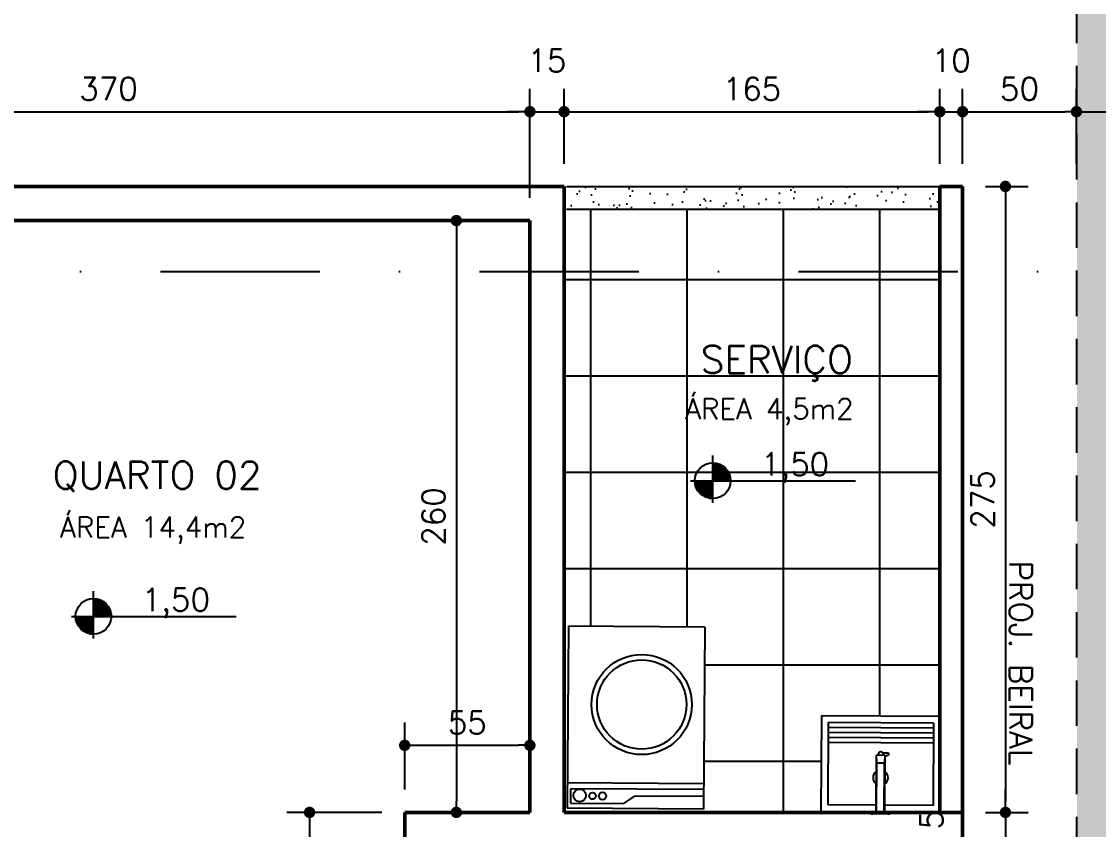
# Model space of a CAD drawing. Header units: inches. Extents: x 580771 to 691655, y 7719261 to 7829530.
# Drawn here: x 688614.8 to 689087.7, y 7727475.7 to 7727830.6 of the extents above; entities that cross this region are included whole.
import ezdxf

# ---------------------------------------------------------------- set-up
doc = ezdxf.new("R2010")
doc.units = ezdxf.units.IN
doc.header["$MEASUREMENT"] = 0
doc.header["$PDMODE"] = 2
doc.linetypes.add('DASHDOTX2', pattern=[2, 1, -0.5, 0, -0.5])
doc.linetypes.add('DASHED2', pattern=[0.375, 0.25, -0.125])
for name, color, linetype in [('02', 2, 'Continuous'), ('04', 4, 'Continuous'), ('ACESSORIOS', 2, 'Continuous'), ('COZINHA', 2, 'Continuous'), ('Grama', 84, 'Continuous'), ('Layer1', 1, 'Continuous'), ('Layer3', 3, 'Continuous'), ('NIVEL', 2, 'Continuous'), ('Piso', 55, 'Continuous')]:
    doc.layers.add(name, color=color, linetype=linetype)
doc.layers.add('Parede Baixa', color=5, linetype='Continuous', lineweight=50)
doc.styles.add('R80E50', font='romans.shx', dxfattribs={"height": 10})
doc.styles.add('ROMANS', font='romans', dxfattribs={"height": 0.2})
doc.dimstyles.new('ARQ50', dxfattribs={"dimscale": 50, "dimtxt": 10, "dimasz": 0.1, "dimexe": 0.2, "dimexo": 0.2, "dimgap": 0.1, "dimtad": 1, "dimdec": 0, "dimzin": 12, "dimdsep": 46, "dimtxsty": 'R80E50', "dimblk1": 'DOT', "dimblk2": 'DOT', "dimsah": 1, "dimcen": 0.4, "dimclrd": 15, "dimclre": 15, "dimclrt": 3, "dimadec": 0, "dimazin": 0, "dimtfac": 1, "dimtdec": 0, "dimtmove": 2, "dimatfit": 3, "dimldrblk": 'DOT', "dimfxl": 0.2, "dimtolj": 1, "dimtzin": 12, "dimarcsym": 0})

# ---------------------------------------------------------------- blocks, each defined once
blk = doc.blocks.new('_DOT')
at = {"color": 0, "linetype": 'ByBlock'}
blk.add_line((-0.5, 0), (-1, 0), dxfattribs=at)
at = {"color": 0, "linetype": 'ByBlock', "const_width": 0.5}
blk.add_lwpolyline([(-0.25, 0, 1), (0.25, 0, 1)], format="xyb", close=True, dxfattribs=at)
blk = doc.blocks.new('*D140')
at = {"layer": 'Defpoints', "color": 0, "transparency": 16777216}
for p in [(688838.08, 7727791), (688468.08, 7727746.17), (688838.08, 7727743.17)]:
    blk.add_point(p, dxfattribs=at)
at = {"layer": 'NIVEL', "color": 15, "lineweight": -2, "transparency": 16777216}
for p, q in [((688468.08, 7727756.17), (688468.08, 7727801)), ((688838.08, 7727753.17), (688838.08, 7727801)), ((688473.08, 7727791), (688833.08, 7727791))]:
    blk.add_line(p, q, dxfattribs=at)
at = {"layer": 'NIVEL', "color": 15, "lineweight": -2, "transparency": 16777216, "xscale": 5, "yscale": 5, "zscale": 5, "rotation": 180}
blk.add_blockref('_DOT', (688468.08, 7727791), dxfattribs=at)
at = {"layer": 'NIVEL', "color": 15, "lineweight": -2, "transparency": 16777216, "xscale": 5, "yscale": 5, "zscale": 5}
blk.add_blockref('_DOT', (688838.08, 7727791), dxfattribs=at)
at = {"layer": 'NIVEL', "color": 3, "transparency": 16777216, "insert": (688653.08, 7727801), "char_height": 10, "attachment_point": 5, "style": 'R80E50'}
blk.add_mtext('\\A1;370', dxfattribs=at)
blk = doc.blocks.new('*D141')
at = {"layer": 'Defpoints', "color": 0, "transparency": 16777216}
for p in [(688853.08, 7727791), (688853.08, 7727758.17), (688838.08, 7727743.17)]:
    blk.add_point(p, dxfattribs=at)
at = {"layer": 'NIVEL', "color": 15, "lineweight": -2, "transparency": 16777216}
for p, q in [((688838.08, 7727753.17), (688838.08, 7727801)), ((688853.08, 7727768.17), (688853.08, 7727801)), ((688833.08, 7727791), (688828.08, 7727791)), ((688838.08, 7727791), (688853.08, 7727791)), ((688858.08, 7727791), (688863.08, 7727791))]:
    blk.add_line(p, q, dxfattribs=at)
at = {"layer": 'NIVEL', "color": 15, "lineweight": -2, "transparency": 16777216, "xscale": 5, "yscale": 5, "zscale": 5}
blk.add_blockref('_DOT', (688838.08, 7727791), dxfattribs=at)
at = {"layer": 'NIVEL', "color": 15, "lineweight": -2, "transparency": 16777216, "xscale": 5, "yscale": 5, "zscale": 5, "rotation": 180}
blk.add_blockref('_DOT', (688853.08, 7727791), dxfattribs=at)
at = {"layer": 'NIVEL', "color": 3, "transparency": 16777216, "insert": (688845.58, 7727813.5), "char_height": 10, "attachment_point": 5, "style": 'R80E50'}
blk.add_mtext('\\A1;15', dxfattribs=at)
blk = doc.blocks.new('*D142')
at = {"layer": 'Defpoints', "color": 0, "transparency": 16777216}
for p in [(689018.08, 7727791), (688853.08, 7727758.17), (689018.08, 7727758.17)]:
    blk.add_point(p, dxfattribs=at)
at = {"layer": 'NIVEL', "color": 15, "lineweight": -2, "transparency": 16777216}
for p, q in [((688853.08, 7727768.17), (688853.08, 7727801)), ((689018.08, 7727768.17), (689018.08, 7727801)), ((688858.08, 7727791), (689013.08, 7727791))]:
    blk.add_line(p, q, dxfattribs=at)
at = {"layer": 'NIVEL', "color": 15, "lineweight": -2, "transparency": 16777216, "xscale": 5, "yscale": 5, "zscale": 5, "rotation": 180}
blk.add_blockref('_DOT', (688853.08, 7727791), dxfattribs=at)
at = {"layer": 'NIVEL', "color": 15, "lineweight": -2, "transparency": 16777216, "xscale": 5, "yscale": 5, "zscale": 5}
blk.add_blockref('_DOT', (689018.08, 7727791), dxfattribs=at)
at = {"layer": 'NIVEL', "color": 3, "transparency": 16777216, "insert": (688935.58, 7727801), "char_height": 10, "attachment_point": 5, "style": 'R80E50'}
blk.add_mtext('\\A1;165', dxfattribs=at)
blk = doc.blocks.new('*D143')
at = {"layer": 'Defpoints', "color": 0, "transparency": 16777216}
for p in [(689028.08, 7727791), (689018.08, 7727758.17), (689028.08, 7727758.17)]:
    blk.add_point(p, dxfattribs=at)
at = {"layer": 'NIVEL', "color": 15, "lineweight": -2, "transparency": 16777216}
for p, q in [((689018.08, 7727768.17), (689018.08, 7727801)), ((689028.08, 7727768.17), (689028.08, 7727801)), ((689013.08, 7727791), (689008.08, 7727791)), ((689018.08, 7727791), (689028.08, 7727791)), ((689033.08, 7727791), (689038.08, 7727791))]:
    blk.add_line(p, q, dxfattribs=at)
at = {"layer": 'NIVEL', "color": 15, "lineweight": -2, "transparency": 16777216, "xscale": 5, "yscale": 5, "zscale": 5}
blk.add_blockref('_DOT', (689018.08, 7727791), dxfattribs=at)
at = {"layer": 'NIVEL', "color": 15, "lineweight": -2, "transparency": 16777216, "xscale": 5, "yscale": 5, "zscale": 5, "rotation": 180}
blk.add_blockref('_DOT', (689028.08, 7727791), dxfattribs=at)
at = {"layer": 'NIVEL', "color": 3, "transparency": 16777216, "insert": (689023.08, 7727813.5), "char_height": 10, "attachment_point": 5, "style": 'R80E50'}
blk.add_mtext('\\A1;10', dxfattribs=at)
blk = doc.blocks.new('*D144')
at = {"layer": 'Defpoints', "color": 0, "transparency": 16777216}
for p in [(689078.08, 7727791), (689028.08, 7727758.17), (689078.08, 7727758.17)]:
    blk.add_point(p, dxfattribs=at)
at = {"layer": 'NIVEL', "color": 15, "lineweight": -2, "transparency": 16777216}
for p, q in [((689028.08, 7727768.17), (689028.08, 7727801)), ((689078.08, 7727768.17), (689078.08, 7727801)), ((689033.08, 7727791), (689073.08, 7727791))]:
    blk.add_line(p, q, dxfattribs=at)
at = {"layer": 'NIVEL', "color": 15, "lineweight": -2, "transparency": 16777216, "xscale": 5, "yscale": 5, "zscale": 5, "rotation": 180}
blk.add_blockref('_DOT', (689028.08, 7727791), dxfattribs=at)
at = {"layer": 'NIVEL', "color": 15, "lineweight": -2, "transparency": 16777216, "xscale": 5, "yscale": 5, "zscale": 5}
blk.add_blockref('_DOT', (689078.08, 7727791), dxfattribs=at)
at = {"layer": 'NIVEL', "color": 3, "transparency": 16777216, "insert": (689053.08, 7727801), "char_height": 10, "attachment_point": 5, "style": 'R80E50'}
blk.add_mtext('\\A1;50', dxfattribs=at)
blk = doc.blocks.new('*D145')
at = {"layer": 'Defpoints', "color": 0, "transparency": 16777216}
for p in [(689178.08, 7728215.67), (689178.08, 7727791), (689078.08, 7727758.17)]:
    blk.add_point(p, dxfattribs=at)
at = {"layer": 'NIVEL', "color": 15, "lineweight": -2, "transparency": 16777216}
for p, q in [((689178.08, 7728205.67), (689178.08, 7727781)), ((689078.08, 7727768.17), (689078.08, 7727801)), ((689083.08, 7727791), (689173.08, 7727791))]:
    blk.add_line(p, q, dxfattribs=at)
at = {"layer": 'NIVEL', "color": 15, "lineweight": -2, "transparency": 16777216, "xscale": 5, "yscale": 5, "zscale": 5, "rotation": 180}
blk.add_blockref('_DOT', (689078.08, 7727791), dxfattribs=at)
at = {"layer": 'NIVEL', "color": 15, "lineweight": -2, "transparency": 16777216, "xscale": 5, "yscale": 5, "zscale": 5}
blk.add_blockref('_DOT', (689178.08, 7727791), dxfattribs=at)
at = {"layer": 'NIVEL', "color": 3, "transparency": 16777216, "insert": (689128.08, 7727801), "char_height": 10, "attachment_point": 5, "style": 'R80E50'}
blk.add_mtext('\\A1;100', dxfattribs=at)
blk = doc.blocks.new('*D146')
at = {"layer": 'Defpoints', "color": 0, "transparency": 16777216}
for p in [(689028.08, 7727758.17), (689028.08, 7727483.17), (689046.88, 7727483.17)]:
    blk.add_point(p, dxfattribs=at)
at = {"layer": 'NIVEL', "color": 15, "lineweight": -2, "transparency": 16777216}
for p, q in [((689038.08, 7727758.17), (689056.88, 7727758.17)), ((689046.88, 7727753.17), (689046.88, 7727488.17)), ((689038.08, 7727483.17), (689056.88, 7727483.17))]:
    blk.add_line(p, q, dxfattribs=at)
at = {"layer": 'NIVEL', "color": 15, "lineweight": -2, "transparency": 16777216, "xscale": 5, "yscale": 5, "zscale": 5}
for p, rotation in [((689046.88, 7727758.17), 90), ((689046.88, 7727483.17), 270)]:
    blk.add_blockref('_DOT', p, dxfattribs=dict(at, rotation=rotation))
at = {"layer": 'NIVEL', "color": 3, "transparency": 16777216, "insert": (689036.88, 7727620.67), "char_height": 10, "attachment_point": 5, "rotation": 90, "style": 'R80E50'}
blk.add_mtext('\\A1;275', dxfattribs=at)
blk = doc.blocks.new('*D147')
at = {"layer": 'Defpoints', "color": 0, "transparency": 16777216}
for p in [(689028.08, 7727483.17), (689046.88, 7727468.17), (689057.21, 7727468.17)]:
    blk.add_point(p, dxfattribs=at)
at = {"layer": 'NIVEL', "color": 15, "lineweight": -2, "transparency": 16777216}
for p, q in [((689046.88, 7727488.17), (689046.88, 7727493.17)), ((689038.08, 7727483.17), (689056.88, 7727483.17)), ((689046.88, 7727483.17), (689046.88, 7727468.17)), ((689047.21, 7727468.17), (689036.88, 7727468.17)), ((689046.88, 7727463.17), (689046.88, 7727458.17))]:
    blk.add_line(p, q, dxfattribs=at)
at = {"layer": 'NIVEL', "color": 15, "lineweight": -2, "transparency": 16777216, "xscale": 5, "yscale": 5, "zscale": 5}
for p, rotation in [((689046.88, 7727483.17), 270), ((689046.88, 7727468.17), 90)]:
    blk.add_blockref('_DOT', p, dxfattribs=dict(at, rotation=rotation))
at = {"layer": 'NIVEL', "color": 3, "transparency": 16777216, "insert": (689014.38, 7727475.67), "char_height": 10, "attachment_point": 5, "rotation": 90, "style": 'R80E50'}
blk.add_mtext('\\A1;15', dxfattribs=at)
blk = doc.blocks.new('*D186')
at = {"layer": 'Defpoints', "color": 0, "transparency": 16777216}
for p in [(688838.08, 7727743.17), (688805.78, 7727483.17), (688838.08, 7727483.17)]:
    blk.add_point(p, dxfattribs=at)
at = {"layer": 'NIVEL', "color": 15, "lineweight": -2, "transparency": 16777216}
for p, q in [((688828.08, 7727743.17), (688795.78, 7727743.17)), ((688805.78, 7727738.17), (688805.78, 7727488.17)), ((688828.08, 7727483.17), (688795.78, 7727483.17))]:
    blk.add_line(p, q, dxfattribs=at)
at = {"layer": 'NIVEL', "color": 15, "lineweight": -2, "transparency": 16777216, "xscale": 5, "yscale": 5, "zscale": 5}
for p, rotation in [((688805.78, 7727743.17), 90), ((688805.78, 7727483.17), 270)]:
    blk.add_blockref('_DOT', p, dxfattribs=dict(at, rotation=rotation))
at = {"layer": 'NIVEL', "color": 3, "transparency": 16777216, "insert": (688795.78, 7727613.17), "char_height": 10, "attachment_point": 5, "rotation": 90, "style": 'R80E50'}
blk.add_mtext('\\A1;260', dxfattribs=at)
blk = doc.blocks.new('*D187')
at = {"layer": 'Defpoints', "color": 0, "transparency": 16777216}
for p in [(688838.08, 7727512.64), (688783.08, 7727483.17), (688838.08, 7727483.17)]:
    blk.add_point(p, dxfattribs=at)
at = {"layer": 'NIVEL', "color": 15, "lineweight": -2, "transparency": 16777216}
for p, q in [((688783.08, 7727493.17), (688783.08, 7727522.64)), ((688838.08, 7727493.17), (688838.08, 7727522.64)), ((688788.08, 7727512.64), (688833.08, 7727512.64))]:
    blk.add_line(p, q, dxfattribs=at)
at = {"layer": 'NIVEL', "color": 15, "lineweight": -2, "transparency": 16777216, "xscale": 5, "yscale": 5, "zscale": 5, "rotation": 180}
blk.add_blockref('_DOT', (688783.08, 7727512.64), dxfattribs=at)
at = {"layer": 'NIVEL', "color": 15, "lineweight": -2, "transparency": 16777216, "xscale": 5, "yscale": 5, "zscale": 5}
blk.add_blockref('_DOT', (688838.08, 7727512.64), dxfattribs=at)
at = {"layer": 'NIVEL', "color": 3, "transparency": 16777216, "insert": (688810.58, 7727522.64), "char_height": 10, "attachment_point": 5, "style": 'R80E50'}
blk.add_mtext('\\A1;55', dxfattribs=at)
blk = doc.blocks.new('*D188')
at = {"layer": 'Defpoints', "color": 0, "transparency": 16777216}
for p in [(688783.08, 7727483.17), (688741.32, 7727338.17), (688783.08, 7727338.17)]:
    blk.add_point(p, dxfattribs=at)
at = {"layer": 'NIVEL', "color": 15, "lineweight": -2, "transparency": 16777216}
for p, q in [((688773.08, 7727483.17), (688731.32, 7727483.17)), ((688741.32, 7727478.17), (688741.32, 7727343.17)), ((688773.08, 7727338.17), (688731.32, 7727338.17))]:
    blk.add_line(p, q, dxfattribs=at)
at = {"layer": 'NIVEL', "color": 15, "lineweight": -2, "transparency": 16777216, "xscale": 5, "yscale": 5, "zscale": 5}
for p, rotation in [((688741.32, 7727483.17), 90), ((688741.32, 7727338.17), 270)]:
    blk.add_blockref('_DOT', p, dxfattribs=dict(at, rotation=rotation))
at = {"layer": 'NIVEL', "color": 3, "transparency": 16777216, "insert": (688731.32, 7727410.67), "char_height": 10, "attachment_point": 5, "rotation": 90, "style": 'R80E50'}
blk.add_mtext('\\A1;145', dxfattribs=at)
blk = doc.blocks.new('*X223')
at = {"color": 0}
for p, q in [((-1683.05, 3892), (-1680, 3892)), ((-1683.05, 3891), (-1680, 3891)), ((-1683.05, 3890), (-1680, 3890)), ((-1683.05, 3889), (-1680, 3889)), ((-1683.05, 3888), (-1680, 3888)), ((-1683, 3882), (-1683, 3888)), ((-1682, 3882), (-1682, 3888)), ((-1681, 3882), (-1681, 3888)), ((-1680, 3888), (-1680, 3892.29)), ((-1680, 3882), (-1680, 3888)), ((-1680, 3888), (-1674, 3888)), ((-1679, 3888), (-1679, 3891.98)), ((-1678, 3888), (-1678, 3891.57)), ((-1677, 3888), (-1677, 3891.05)), ((-1676, 3888), (-1676, 3890.4)), ((-1675, 3888), (-1675, 3889.59)), ((-1674, 3888), (-1674, 3888.57)), ((-1674, 3882), (-1674, 3888)), ((-1674, 3888), (-1673.54, 3888)), ((-1673, 3882), (-1673, 3887.24)), ((-1695.03, 3880), (-1692, 3880)), ((-1692, 3876), (-1692, 3880.69)), ((-1691, 3876), (-1691, 3880.69)), ((-1690, 3876), (-1690, 3880.69)), ((-1689, 3876), (-1689, 3880.69)), ((-1688, 3876), (-1688, 3880.69)), ((-1687, 3876), (-1687, 3880.69)), ((-1686, 3876), (-1686, 3880.69)), ((-1686, 3880), (-1683.05, 3880)), ((-1683.05, 3882), (-1680, 3882)), ((-1683.05, 3881), (-1680, 3881)), ((-1680, 3887), (-1674, 3887)), ((-1680, 3886), (-1674, 3886)), ((-1680, 3885), (-1674, 3885)), ((-1680, 3884), (-1674, 3884)), ((-1680, 3883), (-1674, 3883)), ((-1680, 3880.69), (-1680, 3882)), ((-1680, 3882), (-1674, 3882)), ((-1679, 3880.69), (-1679, 3882)), ((-1678, 3880.69), (-1678, 3882)), ((-1677, 3880.69), (-1677, 3882)), ((-1676, 3880.69), (-1676, 3882)), ((-1675, 3880.69), (-1675, 3882)), ((-1674, 3880.69), (-1674, 3882)), ((-1674, 3882), (-1671.12, 3882)), ((-1674, 3881), (-1671.05, 3881)), ((-1672, 3882), (-1672, 3885.37)), ((-1694.93, 3879), (-1692, 3879)), ((-1694.74, 3878), (-1692, 3878)), ((-1694.47, 3877), (-1692, 3877)), ((-1694.1, 3876), (-1692, 3876)), ((-1694, 3875.78), (-1694, 3876)), ((-1693, 3873.98), (-1693, 3876)), ((-1692, 3872.69), (-1692, 3876)), ((-1692, 3876), (-1686, 3876)), ((-1692, 3875), (-1686, 3875)), ((-1692, 3874), (-1686, 3874)), ((-1692, 3873), (-1686, 3873)), ((-1686, 3879), (-1683.05, 3879)), ((-1686, 3878), (-1683.05, 3878)), ((-1686, 3877), (-1683.05, 3877)), ((-1686, 3870), (-1686, 3876)), ((-1686, 3876), (-1683.05, 3876)), ((-1685, 3870), (-1685, 3876)), ((-1684, 3870), (-1684, 3876)), ((-1691.33, 3872), (-1686, 3872)), ((-1690.13, 3871), (-1686, 3871)), ((-1688.51, 3870), (-1686, 3870)), ((-1688, 3869.76), (-1688, 3870)), ((-1687, 3869.36), (-1687, 3870)), ((-1686, 3869.06), (-1686, 3870)), ((-1686, 3870), (-1683.05, 3870)), ((-1685.77, 3869), (-1683.05, 3869))]:
    blk.add_line(p, q, dxfattribs=at)
blk = doc.blocks.new('*X225')
at = {"color": 0}
for p, q in [((-1683.05, 3892), (-1680, 3892)), ((-1683.05, 3891), (-1680, 3891)), ((-1683.05, 3890), (-1680, 3890)), ((-1683.05, 3889), (-1680, 3889)), ((-1683.05, 3888), (-1680, 3888)), ((-1683, 3882), (-1683, 3888)), ((-1682, 3882), (-1682, 3888)), ((-1681, 3882), (-1681, 3888)), ((-1680, 3888), (-1680, 3892.29)), ((-1680, 3882), (-1680, 3888)), ((-1680, 3888), (-1674, 3888)), ((-1679, 3888), (-1679, 3891.98)), ((-1678, 3888), (-1678, 3891.57)), ((-1677, 3888), (-1677, 3891.05)), ((-1676, 3888), (-1676, 3890.4)), ((-1675, 3888), (-1675, 3889.59)), ((-1674, 3888), (-1674, 3888.57)), ((-1674, 3882), (-1674, 3888)), ((-1674, 3888), (-1673.54, 3888)), ((-1673, 3882), (-1673, 3887.24)), ((-1695.03, 3880), (-1692, 3880)), ((-1692, 3876), (-1692, 3880.69)), ((-1691, 3876), (-1691, 3880.69)), ((-1690, 3876), (-1690, 3880.69)), ((-1689, 3876), (-1689, 3880.69)), ((-1688, 3876), (-1688, 3880.69)), ((-1687, 3876), (-1687, 3880.69)), ((-1686, 3876), (-1686, 3880.69)), ((-1686, 3880), (-1683.05, 3880)), ((-1683.05, 3882), (-1680, 3882)), ((-1683.05, 3881), (-1680, 3881)), ((-1680, 3887), (-1674, 3887)), ((-1680, 3886), (-1674, 3886)), ((-1680, 3885), (-1674, 3885)), ((-1680, 3884), (-1674, 3884)), ((-1680, 3883), (-1674, 3883)), ((-1680, 3880.69), (-1680, 3882)), ((-1680, 3882), (-1674, 3882)), ((-1679, 3880.69), (-1679, 3882)), ((-1678, 3880.69), (-1678, 3882)), ((-1677, 3880.69), (-1677, 3882)), ((-1676, 3880.69), (-1676, 3882)), ((-1675, 3880.69), (-1675, 3882)), ((-1674, 3880.69), (-1674, 3882)), ((-1674, 3882), (-1671.12, 3882)), ((-1674, 3881), (-1671.05, 3881)), ((-1672, 3882), (-1672, 3885.37)), ((-1694.93, 3879), (-1692, 3879)), ((-1694.74, 3878), (-1692, 3878)), ((-1694.47, 3877), (-1692, 3877)), ((-1694.1, 3876), (-1692, 3876)), ((-1694, 3875.78), (-1694, 3876)), ((-1693, 3873.98), (-1693, 3876)), ((-1692, 3872.69), (-1692, 3876)), ((-1692, 3876), (-1686, 3876)), ((-1692, 3875), (-1686, 3875)), ((-1692, 3874), (-1686, 3874)), ((-1692, 3873), (-1686, 3873)), ((-1686, 3879), (-1683.05, 3879)), ((-1686, 3878), (-1683.05, 3878)), ((-1686, 3877), (-1683.05, 3877)), ((-1686, 3870), (-1686, 3876)), ((-1686, 3876), (-1683.05, 3876)), ((-1685, 3870), (-1685, 3876)), ((-1684, 3870), (-1684, 3876)), ((-1691.33, 3872), (-1686, 3872)), ((-1690.13, 3871), (-1686, 3871)), ((-1688.51, 3870), (-1686, 3870)), ((-1688, 3869.76), (-1688, 3870)), ((-1687, 3869.36), (-1687, 3870)), ((-1686, 3869.06), (-1686, 3870)), ((-1686, 3870), (-1683.05, 3870)), ((-1685.77, 3869), (-1683.05, 3869))]:
    blk.add_line(p, q, dxfattribs=at)

msp = doc.modelspace()

# ---------------------------------------------------------------- hatches: boundary and pattern name
h = msp.add_hatch()
h.set_pattern_fill('GRASS2', color=74, scale=15, angle=-90, pattern_type=2)
h.set_pattern_definition([(270, (682496.8, 7812265.348), (15, -15), [2.25, -0.45, 0.6, -0.45, 2.25, -9]), (270, (682497.25, 7812266.098), (15, -15), [1.5, -1.125, 2.25, -1.125, 1.5, -7.5]), (270, (682503.25, 7812260.848), (15, -15), [1.875, -0.75, 1.875, -10.5]), (270, (682506.25, 7812268.348), (15, -15), [0.75, -1.5, 0.75, -12]), (360, (682506.25, 7812266.848), (15, 15), [1.35, -13.65]), (360, (682497.25, 7812262.348), (15, 15), [1.5, -13.5]), (360, (682503.25, 7812258.598), (15, 15), [1.5, -13.5]), (315, (682497.1, 7812260.398), (15, -1e-14), [1.5, -19.7132034]), (45, (682497.1, 7812264.298), (1e-14, 15), [1.5, -19.7132034]), (333.434949, (682497.175, 7812260.848), (15, -8e-10), [1.5, -32.0410197]), (345.9637565, (682497.2502, 7812261.5983), (15, -5e-10), [1.5, -60.3465844]), (345.9637565, (682503.2502, 7812257.8483), (15, -5e-10), [1.2, -60.6465844]), (345.9637565, (682506.2502, 7812266.5483), (15, -5e-10), [1.05, -60.7965844]), (14.0362435, (682497.2502, 7812263.0983), (15, 5e-10), [1.5, -60.3465844]), (14.0362435, (682503.2502, 7812259.3483), (15, 5e-10), [1.2, -60.6465844]), (14.0362435, (682506.2502, 7812267.1483), (15, 5e-10), [1.05, -60.7965844]), (26.565051, (682497.175, 7812263.848), (15, 6e-09), [1.5, -32.041002])])
h.paths.add_polyline_path([(689331.796, 7728038.352), (689333.568, 7728032.486)])
h.paths.add_polyline_path([(689176.578, 7728115.671), (689078.569, 7728113.767), (689078.078, 7727145.671), (689175.578, 7727145.671)])
h = msp.add_hatch()
h.set_pattern_fill('AR-SAND', color=34, scale=0.25, angle=-90)
h.set_pattern_definition([(307.5, (803121.539, 7735196.293), (12.2353309, 0.4000078), [0, -9.652, 0, -10.795, 0, -10.31875]), (277.5, (803121.539, 7735196.293), (17.9206275, -11.238082), [0, -5.207, 0, -8.6995, 0, -3.33375]), (237.5, (803121.539, 7735204.103), (0.0359296, -19.7748093), [0, -3.175, 0, -11.43, 0, -14.9225]), (227.5, (803121.539, 7735204.103), (5.573233, -19.0889113), [0, -1.5875, 0, -7.493, 0, -8.5725])])
h.paths.add_polyline_path([(688854.078, 7727748.171), (688854.078, 7727758.171), (689018.078, 7727758.171), (689018.078, 7727748.171)])
at = {"layer": 'Piso'}
h = msp.add_hatch(dxfattribs=at)
h.set_pattern_fill('ANSI37', color=256, scale=13.333333, angle=-135)
h.set_pattern_definition([(270, (678620.07, 7879905.616), (42.333333, -4e-14), []), (360, (678620.07, 7879905.616), (4e-14, 42.333333), [])])
h.paths.add_polyline_path([(688965.877, 7727483.171), (688966.104, 7727525.649), (689018.078, 7727525.37), (689018.078, 7727748.171), (688854.078, 7727748.171), (688853.078, 7727565.039), (688854.985, 7727565.026), (688854.985, 7727565.039), (688914.85, 7727564.606), (688914.285, 7727486.489), (688930.078, 7727486.489), (688930.078, 7727483.171)])

# ---------------------------------------------------------------- linework, layer by layer
msp.add_line((688838.078, 7727743.171), (688838.078, 7727603.171))
at = {"color": 1}
for p, q in [((689015.264, 7727517.986), (688969.065, 7727518.233)), ((689015.276, 7727520.186), (688969.076, 7727520.433)), ((689015.24, 7727513.586), (688969.041, 7727513.833)), ((689015.252, 7727515.786), (688969.053, 7727516.033)), ((688991.306, 7727509.463), (688990.806, 7727508.247)), ((688992.956, 7727509.465), (688993.436, 7727508.233)), ((688993.046, 7727509.279), (688995.567, 7727509.383)), ((688995.567, 7727509.383), (688995.515, 7727508.332)), ((688990.076, 7727483.359), (688990.207, 7727508.031)), ((688990.43, 7727505.222), (688990.219, 7727508.101)), ((688990.33, 7727483.569), (688990.444, 7727505.019)), ((688993.795, 7727508.231), (688990.429, 7727508.249)), ((688990.648, 7727505.018), (688993.541, 7727505.002)), ((688993.63, 7727483.551), (688993.744, 7727505.001)), ((688994.002, 7727508.081), (688993.761, 7727505.204)), ((688993.881, 7727483.338), (688994.013, 7727508.01)), ((688995.515, 7727508.332), (688994.012, 7727507.76)), ((688996.099, 7727482.438), (688987.849, 7727482.482)), ((688990.33, 7727483.569), (688993.63, 7727483.551))]:
    msp.add_line(p, q, dxfattribs=at)
for points in [[(688992.943, 7727509.462, 0.2367394), (688992.905, 7727509.539, 0.0855198), (688992.702, 7727509.644, 0.0431272), (688992.458, 7727509.698, 0.0318374), (688992.119, 7727509.722, 0.0318374), (688991.781, 7727509.702, 0.0431272), (688991.536, 7727509.65, 0.0855198), (688991.332, 7727509.548, 0.2367394), (688991.293, 7727509.471, 0.1597852), (688991.311, 7727509.414)], [(688992.938, 7727509.433, 0.0771464), (688992.943, 7727509.462)]]:
    msp.add_lwpolyline(points, format="xyb", dxfattribs=at)
for centre, radius, start, end in [((688990.427, 7727508.029), 0.22, 89.69368, 179.69368), ((688990.649, 7727505.238), 0.22, 184.17182, 269.69368), ((688993.542, 7727505.222), 0.22, 269.69368, 355.21555), ((688993.793, 7727508.011), 0.22, 359.69368, 89.69368), ((688992.059, 7727498.41), 3.3, 124.91011, 234.47725), ((688992.059, 7727498.41), 3.3, 304.91011, 54.47725), ((688987.433, 7727486.806), 4.344, 275.48985, 311.82249), ((688996.561, 7727486.759), 4.345, 227.57113, 263.89126)]:
    msp.add_arc(centre, radius, start, end, dxfattribs=at)
at = {"layer": '04', "linetype": 'DASHDOTX2', "ltscale": 70}
msp.add_line((685873.792, 7727720.834), (689501.258, 7727720.834), dxfattribs=at)
at = {"layer": 'ACESSORIOS'}
for p, q in [((688966.104, 7727525.649), (688965.877, 7727483.171)), ((689018.078, 7727525.37), (688966.104, 7727525.649)), ((688969.088, 7727522.633), (688968.895, 7727486.434)), ((689015.288, 7727522.386), (688969.088, 7727522.633)), ((689015.288, 7727522.386), (689015.094, 7727486.187)), ((688990.091, 7727486.32), (688968.895, 7727486.434)), ((689015.094, 7727486.187), (688993.897, 7727486.3)), ((689018.078, 7727483.171), (688993.881, 7727483.3))]:
    msp.add_line(p, q, dxfattribs=at)
at = {"layer": 'COZINHA', "color": 2, "ltscale": 0.1}
for p, q in [((688854.985, 7727565.039), (688854.406, 7727485.077)), ((688914.85, 7727564.606), (688854.985, 7727565.039)), ((688914.85, 7727564.606), (688914.271, 7727484.644)), ((688914.351, 7727495.727), (688854.486, 7727496.161)), ((688855.891, 7727493.585), (688855.844, 7727487.183)), ((688914.333, 7727493.162), (688855.891, 7727493.585)), ((688879.269, 7727487.013), (688884.236, 7727490.453)), ((688884.236, 7727490.453), (688914.312, 7727490.235)), ((688914.271, 7727484.644), (688854.406, 7727485.077)), ((688855.844, 7727487.183), (688879.269, 7727487.013))]:
    msp.add_line(p, q, dxfattribs=at)
at = {"layer": 'COZINHA', "color": 1, "ltscale": 0.1}
for centre, radius in [((688887.17, 7727530.564), 22.001), ((688859.896, 7727490.629), 2.744), ((688865.568, 7727490.405), 1.464), ((688869.96, 7727490.373), 1.646)]:
    msp.add_circle(centre, radius, dxfattribs=at)
at = {"layer": 'COZINHA', "color": 2, "ltscale": 0.1}
msp.add_circle((688887.17, 7727530.564), 19.622, dxfattribs=at)
at = {"layer": 'Grama'}
msp.add_line((688854.078, 7727758.171), (689018.078, 7727758.171), dxfattribs=at)
at = {"layer": 'Layer1', "linetype": 'DASHED2', "ltscale": 80}
msp.add_line((689078.078, 7727841.171), (689078.078, 7727243.171), dxfattribs=at)
at = {"layer": 'NIVEL', "color": 2, "linetype": 'Continuous'}
for p, q in [((688918.279, 7727639.928), (688918.279, 7727619.175)), ((688980.984, 7727628.651), (688908.645, 7727628.651)), ((688646.352, 7727580.373), (688646.352, 7727559.62)), ((688709.057, 7727569.096), (688636.718, 7727569.096))]:
    msp.add_line(p, q, dxfattribs=at)
for centre in [(688918.352, 7727628.87), (688646.425, 7727569.315)]:
    msp.add_circle(centre, 7.84, dxfattribs=at)
at = {"layer": 'Parede Baixa'}
for p, q in [((688583.078, 7727758.171), (688853.078, 7727758.171)), ((688853.078, 7727758.171), (688853.078, 7727483.171)), ((689018.078, 7727758.171), (689018.078, 7727483.171)), ((689018.078, 7727758.171), (689028.078, 7727758.171)), ((689028.078, 7727758.171), (689028.078, 7727323.171)), ((688583.078, 7727743.171), (688838.078, 7727743.171)), ((688838.078, 7727743.171), (688838.078, 7727483.171)), ((688783.078, 7727483.171), (688783.078, 7727458.171)), ((688838.078, 7727483.171), (688783.078, 7727483.171)), ((688853.078, 7727483.171), (689028.078, 7727483.171))]:
    msp.add_line(p, q, dxfattribs=at)
at = {"layer": 'Piso'}
msp.add_line((688854.078, 7727748.171), (689018.078, 7727748.171), dxfattribs=at)

# ---------------------------------------------------------------- block references
at = {"layer": 'NIVEL', "color": 1, "linetype": 'Continuous', "xscale": 0.6533333333209157, "yscale": 0.6533333333209157, "zscale": 0.6533333333209157}
for name, p in [('*X225', (690017.944, 7725093.488)), ('*X223', (689746.017, 7725033.933))]:
    msp.add_blockref(name, p, dxfattribs=at)

# ---------------------------------------------------------------- texts
at = {"layer": '02', "char_height": 9, "width": 104.16053, "attachment_point": 7, "style": 'R80E50'}
for s, insert in [('\\pxt7;{\\C2;ÁREA 4,5m2}', (688906.213, 7727653.225)), ('\\pxt7;{\\C2;ÁREA 14,4m2}', (688631.724, 7727601.213))]:
    msp.add_mtext(s, dxfattribs=dict(at, insert=insert))
at = {"layer": 'Layer3', "style": 'R80E50'}
for s, p in [('SERVIÇO', (688913.072, 7727676.1)), ('QUARTO 02', (688628.471, 7727625.256))]:
    msp.add_text(s, height=12.1, dxfattribs=at).set_placement(p)
at = {"layer": 'NIVEL', "color": 2, "linetype": 'Continuous', "style": 'ROMANS'}
for p in [(688939.509, 7727631.175), (688667.582, 7727571.62)]:
    msp.add_text('1,50', height=10, dxfattribs=at).set_placement(p)
msp.add_text('PROJ. BEIRAL', height=10, rotation=270, dxfattribs=at).set_placement((689048.633, 7727593.835))

# ---------------------------------------------------------------- dimensions: what is measured, and where the dimension line sits
at = {"layer": 'NIVEL'}
for base, p1, p2, picture, middle in [((689178.078, 7727790.996), (689078.078, 7727758.171), (689178.078, 7728215.671), '*D145', (689128.078, 7727800.996)), ((688853.078, 7727790.996), (688838.078, 7727743.171), (688853.078, 7727758.171), '*D141', (688845.578, 7727813.496)), ((689028.078, 7727790.996), (689018.078, 7727758.171), (689028.078, 7727758.171), '*D143', (689023.078, 7727813.496)), ((688838.078, 7727790.996), (688468.078, 7727746.171), (688838.078, 7727743.171), '*D140', (688653.078, 7727800.996)), ((689018.078, 7727790.996), (688853.078, 7727758.171), (689018.078, 7727758.171), '*D142', (688935.578, 7727800.996)), ((689078.078, 7727790.996), (689028.078, 7727758.171), (689078.078, 7727758.171), '*D144', (689053.078, 7727800.996)), ((688838.078, 7727512.638), (688783.078, 7727483.171), (688838.078, 7727483.171), '*D187', (688810.578, 7727522.638))]:
    dim = msp.add_linear_dim(base=base, p1=p1, p2=p2, dimstyle='ARQ50', dxfattribs=at)
    dim.commit()
    dim.dimension.update_dxf_attribs({"geometry": picture, "text_midpoint": middle})
for base, p1, p2, picture, middle in [((689046.877, 7727483.171), (689028.078, 7727758.171), (689028.078, 7727483.171), '*D146', (689036.877, 7727620.671)), ((688805.779, 7727483.171), (688838.078, 7727743.171), (688838.078, 7727483.171), '*D186', (688795.779, 7727613.171)), ((689046.877, 7727468.171), (689028.078, 7727483.171), (689057.207, 7727468.171), '*D147', (689014.377, 7727475.671)), ((688741.323, 7727338.171), (688783.078, 7727483.171), (688783.078, 7727338.171), '*D188', (688731.323, 7727410.671))]:
    dim = msp.add_linear_dim(base=base, p1=p1, p2=p2, angle=90, dimstyle='ARQ50', dxfattribs=at)
    dim.commit()
    dim.dimension.update_dxf_attribs({"geometry": picture, "text_midpoint": middle})

doc.saveas('drawing.dxf')
